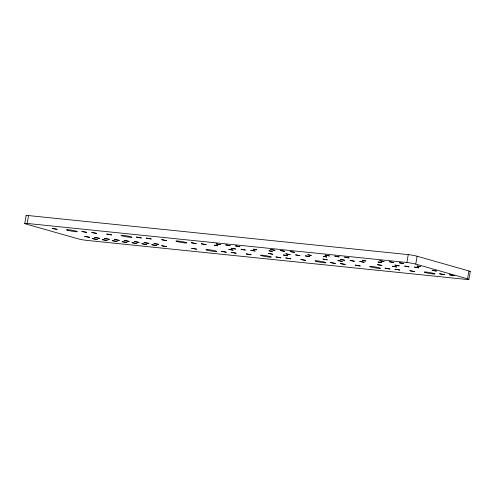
<?xml version="1.0" encoding="UTF-8"?>
<svg xmlns="http://www.w3.org/2000/svg" width="495" height="495" viewBox="0 0 495 495"><rect width="100%" height="100%" fill="white"/><g stroke="black" fill="none" stroke-linecap="round" stroke-linejoin="round"><path stroke-width="0.74" d="M24.75 223.474L26.111 215.597M468.914 270.957L467.552 278.834A6.423 0.551 9.8 0 1 466.451 279.428L86.761 240.378A6.423 0.551 9.8 0 1 77.876 238.763L26.086 224.043A6.423 0.551 9.8 0 1 27.188 223.449L28.549 215.572L408.239 254.622A6.423 0.551 9.8 0 1 417.124 256.237L468.914 270.957A6.423 0.551 9.8 0 1 470.046 271.631M27.188 223.449L406.878 262.499L408.239 254.622M467.552 278.834L415.763 264.113L417.124 256.237M468.889 279.403L470.25 271.526M26.464 215.839A6.423 0.551 9.8 0 1 28.549 215.572M406.878 262.499A6.423 0.551 9.8 0 1 415.763 264.113M52.21 228.43L57.024 229.303L52.21 228.43M81.904 231.481L86.712 232.359L81.904 231.481M84.719 236.424L89.533 237.303L84.719 236.424M91.798 232.501L96.612 233.374L91.798 232.501M92.435 238.621L97.249 239.5L92.435 238.621M94.613 237.445L99.427 238.324L94.613 237.445M106.765 234.036L111.573 234.915L106.765 234.036M102.335 239.642L107.149 240.514L102.335 239.642M104.513 238.46L109.327 239.339L104.513 238.46M112.235 240.657L117.049 241.535L112.235 240.657M114.413 239.481L119.221 240.36L114.413 239.481M122.129 241.678L126.943 242.55L122.129 241.678M124.307 240.496L129.121 241.374L124.307 240.496M136.453 237.093L141.267 237.971L136.453 237.093M132.029 242.692L136.843 243.571L132.029 242.692M134.207 241.517L139.021 242.395L134.207 241.517M146.353 238.107L151.167 238.986L146.353 238.107M141.923 243.713L146.737 244.586L141.923 243.713M144.101 242.531L148.915 243.41L144.101 242.531M151.823 244.728L156.637 245.607L151.823 244.728M154.001 243.552L158.815 244.431L154.001 243.552M161.723 239.704L166.537 240.582L161.723 239.704M161.723 245.749L166.537 246.621L161.723 245.749M191.417 242.754L196.23 243.633L191.417 242.754M191.713 248.286L196.527 249.164L191.713 248.286M201.317 243.775L206.124 244.654L201.317 243.775M216.117 243.93L220.38 244.709L216.117 243.93M214.434 245.186L217.751 245.792L214.434 245.186M225.856 244.932L230.126 245.712L225.856 244.932M221.407 251.336L226.221 252.215L221.407 251.336M228.857 249.375L233.126 250.154L228.857 249.375M231.314 248.249L235.577 249.028L231.314 248.249M235.601 245.935L239.865 246.714L235.601 245.935M231.301 252.357L236.115 253.236L231.301 252.357M241.059 249.251L245.322 250.031L241.059 249.251M250.798 250.253L255.061 251.033L250.798 250.253M253.397 249.189L256.713 249.796L253.397 249.189M246.269 253.898L251.076 254.77L246.269 253.898M270.672 249.542L274.935 250.322L270.672 249.542M268.989 250.798L272.3 251.398L268.989 250.798M268.451 253.446L272.714 254.226L268.451 253.446M280.411 250.544L284.675 251.324L280.411 250.544M275.956 256.948L280.77 257.827L275.956 256.948M283.412 254.987L287.675 255.767L283.412 254.987M285.869 253.861L290.132 254.64L285.869 253.861M290.157 251.547L294.42 252.326L290.157 251.547M285.856 257.969L290.67 258.842L285.856 257.969M295.608 254.863L299.877 255.643L295.608 254.863M305.353 255.865L309.616 256.645L305.353 255.865M307.952 254.801L311.268 255.408L307.952 254.801M300.818 259.504L305.632 260.382L300.818 259.504M325.166 255.148L329.429 255.921L325.166 255.148M323.476 256.398L326.793 257.004L323.476 256.398M323.006 259.058L327.269 259.838L323.006 259.058M334.905 256.15L339.168 256.924L334.905 256.15M330.512 262.56L335.325 263.439L330.512 262.56M337.967 260.599L342.231 261.372L337.967 260.599M340.362 259.467L344.625 260.24L340.362 259.467M344.644 257.153L348.913 257.926L344.644 257.153M340.411 263.575L345.225 264.454L340.411 263.575M350.101 260.469L354.364 261.242L350.101 260.469M359.846 261.471L364.11 262.245L359.846 261.471M362.445 260.407L365.762 261.007L362.445 260.407M355.373 265.116L360.187 265.994L355.373 265.116M379.783 260.76L384.046 261.539L379.783 260.76M378.093 262.016L381.41 262.622L378.093 262.016M377.561 264.67L381.824 265.444L377.561 264.67M389.522 261.762L393.785 262.542L389.522 261.762M385.067 268.166L389.881 269.045L385.067 268.166M392.523 266.205L396.786 266.984L392.523 266.205M394.979 265.079L399.242 265.858L394.979 265.079M399.261 262.765L403.53 263.544L399.261 262.765M394.967 269.187L399.781 270.066L394.967 269.187M404.718 266.081L408.981 266.861L404.718 266.081M414.464 267.083L418.727 267.863L414.464 267.083M417.062 266.019L420.379 266.626L417.062 266.019M409.928 270.728L414.742 271.6L409.928 270.728M432.11 270.276L436.38 271.056L432.11 270.276M439.622 273.778L444.436 274.657L439.622 273.778M449.522 274.799L454.336 275.672L449.522 274.799M425.292 272.547A5.513 0.47 9.8 0 0 434.616 274.032A5.513 0.47 9.8 0 0 428.825 272.386A5.513 0.47 9.8 0 0 425.292 272.547M370.736 266.935A5.513 0.47 9.8 0 0 380.061 268.42A5.513 0.47 9.8 0 0 374.269 266.774A5.513 0.47 9.8 0 0 370.736 266.935M316.181 261.329A5.513 0.47 9.8 0 0 325.506 262.814A5.513 0.47 9.8 0 0 319.714 261.168A5.513 0.47 9.8 0 0 316.181 261.329M261.626 255.717A5.513 0.47 9.8 0 0 270.951 257.202A5.513 0.47 9.8 0 0 265.159 255.556A5.513 0.47 9.8 0 0 261.626 255.717M207.071 250.105A5.513 0.47 9.8 0 0 216.395 251.59A5.513 0.47 9.8 0 0 210.61 249.944A5.513 0.47 9.8 0 0 207.071 250.105M177.086 241.523A5.513 0.47 9.8 0 0 186.411 243.008A5.513 0.47 9.8 0 0 180.619 241.362A5.513 0.47 9.8 0 0 177.086 241.523M122.123 235.861A5.513 0.47 9.8 0 0 131.447 237.346A5.513 0.47 9.8 0 0 125.656 235.7A5.513 0.47 9.8 0 0 122.123 235.861M67.568 230.249A5.513 0.47 9.8 0 0 76.892 231.734A5.513 0.47 9.8 0 0 71.107 230.088A5.513 0.47 9.8 0 0 67.568 230.249"/></g></svg>
